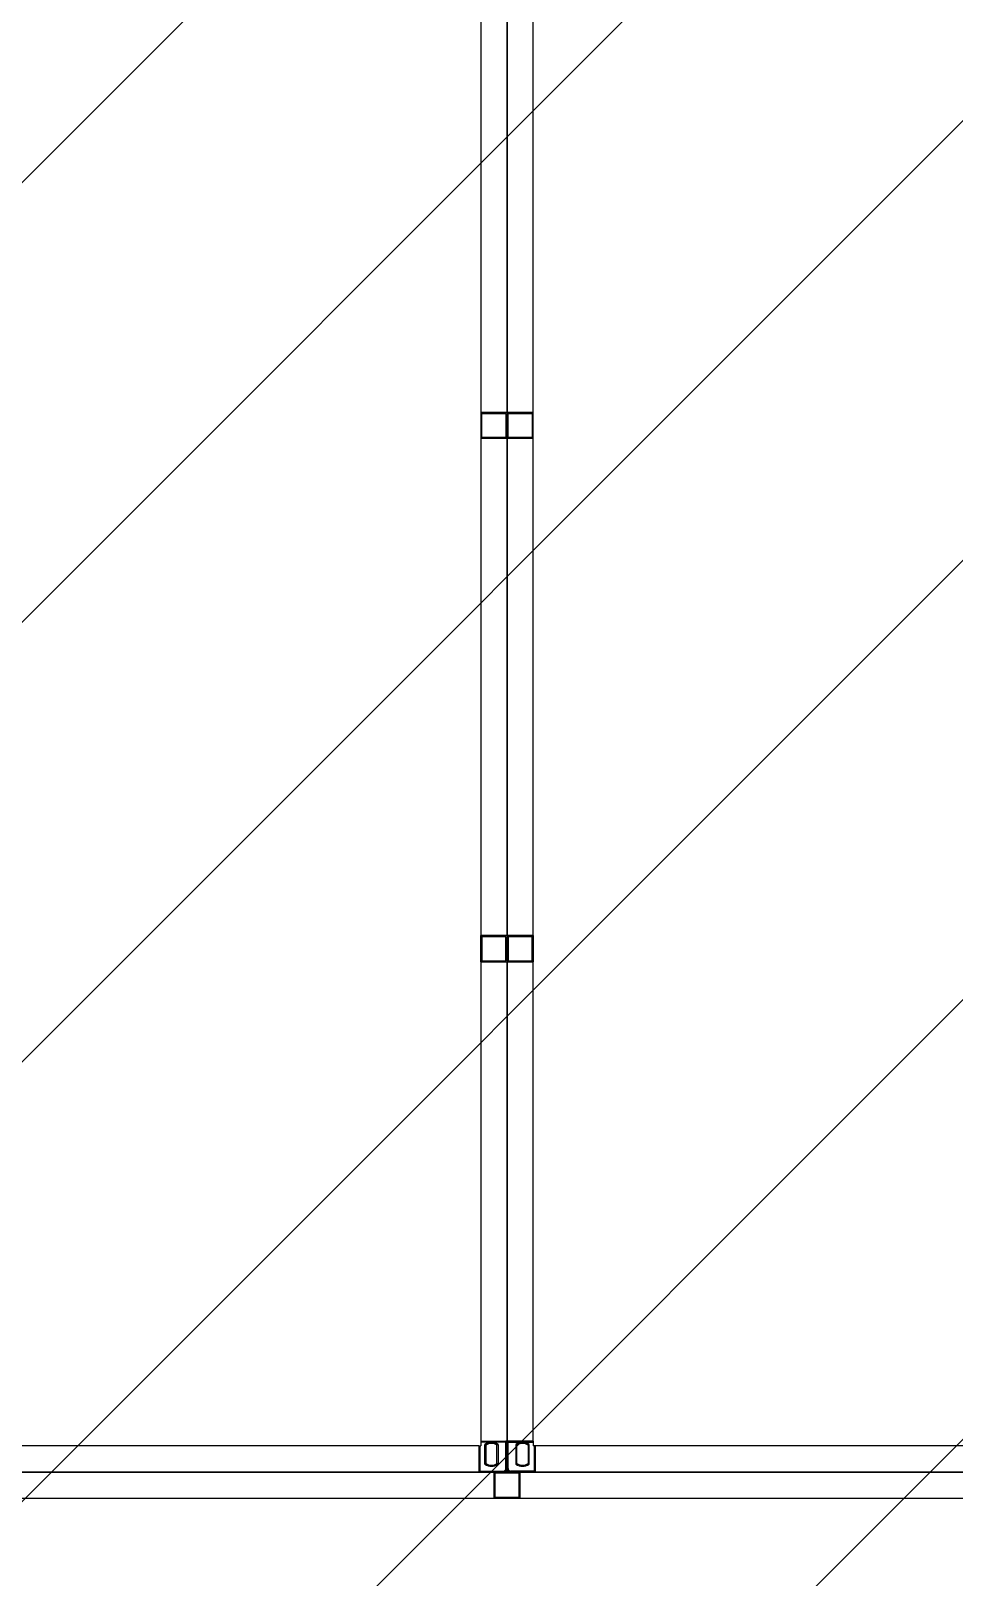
# Model space of a CAD drawing. Header units: millimetres. Extents: x 4133871 to 4440428, y -545651 to -495191.
# Drawn here: x 4277714 to 4278032, y -500579 to -500047 of the extents above; entities that cross this region are included whole.
import ezdxf

# ---------------------------------------------------------------- set-up
doc = ezdxf.new("R2010")
doc.units = ezdxf.units.MM
doc.header["$LTSCALE"] = 60
doc.layers.add('3', color=3, linetype='Continuous')

# ---------------------------------------------------------------- blocks, each defined once
blk = doc.blocks.new('KEY PLAN_NEW')
at = {"color": 253}
for p, q in [((-1046.86, -1135.5), (-1046.86, -1428.38)), ((-1040.86, -1428.38), (-1040.86, -1135.5)), ((-1046.86, -1310.44), (-1046.86, -1313.44)), ((-1046.86, -1310.44), (-1043.86, -1310.44)), ((-1046.74, -1313.32), (-1046.74, -1310.56)), ((-1046.74, -1310.56), (-1043.98, -1310.56)), ((-1043.98, -1310.56), (-1043.98, -1313.32)), ((-1043.98, -1310.56), (-1043.98, -1313.32)), ((-1043.86, -1313.44), (-1043.86, -1310.44)), ((-1043.86, -1310.44), (-1043.86, -1313.44)), ((-1043.86, -1310.44), (-1040.86, -1310.44)), ((-1043.74, -1313.32), (-1043.74, -1310.56)), ((-1043.74, -1310.56), (-1040.98, -1310.56)), ((-1040.98, -1310.56), (-1040.98, -1313.32)), ((-1040.98, -1310.56), (-1040.98, -1313.32)), ((-1040.86, -1313.44), (-1040.86, -1310.44)), ((-1043.86, -1313.44), (-1046.86, -1313.44)), ((-1043.98, -1313.32), (-1046.74, -1313.32)), ((-1040.86, -1313.44), (-1043.86, -1313.44)), ((-1040.98, -1313.32), (-1043.74, -1313.32)), ((-1046.86, -1373.44), (-1046.86, -1370.44)), ((-1043.86, -1370.44), (-1046.86, -1370.44)), ((-1043.98, -1370.56), (-1046.74, -1370.56)), ((-1046.74, -1370.56), (-1046.74, -1373.32)), ((-1043.98, -1373.32), (-1043.98, -1370.56)), ((-1043.98, -1373.32), (-1043.98, -1370.56)), ((-1043.86, -1370.44), (-1043.86, -1373.44)), ((-1043.86, -1373.44), (-1043.86, -1370.44)), ((-1040.86, -1370.44), (-1043.86, -1370.44)), ((-1040.98, -1370.56), (-1043.74, -1370.56)), ((-1043.74, -1370.56), (-1043.74, -1373.32)), ((-1040.98, -1373.32), (-1040.98, -1370.56)), ((-1040.98, -1373.32), (-1040.98, -1370.56)), ((-1040.86, -1370.44), (-1040.86, -1373.44)), ((-1046.86, -1373.44), (-1043.86, -1373.44)), ((-1046.74, -1373.32), (-1043.98, -1373.32)), ((-1043.86, -1373.44), (-1040.86, -1373.44)), ((-1043.74, -1373.32), (-1040.98, -1373.32)), ((-1046.86, -1428.38), (-1046.86, -1428.94)), ((-1040.86, -1428.38), (-1040.86, -1428.94)), ((-1047.1, -1428.94), (-1100.62, -1428.94)), ((-1047.1, -1428.94), (-1046.86, -1428.94)), ((-1040.62, -1428.94), (-1040.86, -1428.94)), ((-987.1, -1428.94), (-1040.62, -1428.94)), ((-1045.36, -1431.94), (-1045.36, -1434.94)), ((-1045.36, -1431.94), (-1042.36, -1431.94)), ((-1042.48, -1432.06), (-1045.24, -1432.06)), ((-1042.48, -1432.06), (-1045.24, -1432.06)), ((-1045.24, -1432.06), (-1045.24, -1434.82)), ((-1042.48, -1434.82), (-1042.48, -1432.06)), ((-1042.36, -1434.94), (-1042.36, -1431.94)), ((-1280.3, -1434.94), (-987.42, -1434.94)), ((-1042.36, -1434.94), (-1045.36, -1434.94)), ((-1045.24, -1434.82), (-1042.48, -1434.82))]:
    blk.add_line(p, q, dxfattribs=at)
at = {"color": 253, "linetype": 'Continuous'}
for p, q in [((-1046.86, -1428.38), (-1043.86, -1428.38)), ((-1043.98, -1428.5), (-1046.86, -1428.5)), ((-1046.4, -1431.04), (-1046.4, -1428.78)), ((-1044.89, -1428.78), (-1044.89, -1431.04)), ((-1043.98, -1428.38), (-1043.98, -1428.5)), ((-1043.98, -1428.5), (-1043.86, -1428.5)), ((-1043.98, -1431.53), (-1043.98, -1428.5)), ((-1040.86, -1428.38), (-1043.86, -1428.38)), ((-1043.74, -1428.5), (-1043.86, -1428.5)), ((-1043.74, -1428.38), (-1043.74, -1428.5)), ((-1043.74, -1428.5), (-1040.86, -1428.5)), ((-1043.74, -1431.53), (-1043.74, -1428.5)), ((-1042.84, -1428.78), (-1042.84, -1431.04)), ((-1041.33, -1431.04), (-1041.33, -1428.78)), ((-1047.1, -1428.94), (-1047.1, -1431.94)), ((-1046.98, -1428.94), (-1046.98, -1431.82)), ((-1046.28, -1428.85), (-1046.28, -1430.98)), ((-1045.01, -1430.98), (-1045.01, -1428.85)), ((-1042.72, -1430.98), (-1042.72, -1428.85)), ((-1041.45, -1428.85), (-1041.45, -1430.98)), ((-1040.74, -1428.94), (-1040.74, -1431.82)), ((-1040.62, -1428.94), (-1040.62, -1431.94)), ((-1047.1, -1431.82), (-1046.98, -1431.82)), ((-1046.98, -1431.94), (-1046.98, -1431.82)), ((-1046.98, -1431.82), (-1044.27, -1431.82)), ((-1044.27, -1431.82), (-1044.27, -1431.94)), ((-1043.98, -1431.53), (-1043.86, -1431.53)), ((-1043.98, -1431.82), (-1043.98, -1431.82)), ((-1043.98, -1431.82), (-1043.98, -1431.82)), ((-1043.74, -1431.53), (-1043.86, -1431.53)), ((-1043.74, -1431.82), (-1043.74, -1431.82)), ((-1043.74, -1431.82), (-1043.74, -1431.82)), ((-1043.45, -1431.82), (-1043.45, -1431.94)), ((-1040.74, -1431.82), (-1043.45, -1431.82)), ((-1040.74, -1431.94), (-1040.74, -1431.82)), ((-1040.62, -1431.82), (-1040.74, -1431.82))]:
    blk.add_line(p, q, dxfattribs=at)
at = {"color": 253}
for points in [[(-1103.86, -1131.94), (-1043.86, -1131.94), (-1043.86, -1431.94), (-1103.86, -1431.94)], [(-1043.86, -1131.94), (-983.86, -1131.94), (-983.86, -1431.94), (-1043.86, -1431.94)], [(-1283.86, -1491.94), (-1283.86, -1431.94), (-983.86, -1431.94), (-983.86, -1491.94)]]:
    blk.add_lwpolyline(points, close=True, dxfattribs=at)
at = {"color": 253, "linetype": 'Continuous'}
for centre, radius, start, end in [((-1045.64, -1429.91), 1.36, 56.2792, 123.7208), ((-1045.64, -1429.91), 1.24, 59.1964, 120.8036), ((-1043.98, -1428.5), 0.12, 0, 90), ((-1043.74, -1428.5), 0.12, 90, 180), ((-1042.08, -1429.91), 1.36, 56.2792, 123.7208), ((-1042.08, -1429.91), 1.24, 59.1964, 120.8036), ((-1046.98, -1431.82), 0.12, 180, 270), ((-1045.64, -1429.91), 1.36, 236.2792, 303.7208), ((-1045.64, -1429.91), 1.24, 239.1964, 300.8036), ((-1044.27, -1431.53), 0.41, 270, 0), ((-1044.27, -1431.53), 0.29, 270, 0), ((-1043.45, -1431.53), 0.41, 180, 270), ((-1043.45, -1431.53), 0.29, 180, 270), ((-1042.08, -1429.91), 1.36, 236.2792, 303.7208), ((-1042.08, -1429.91), 1.24, 239.1964, 300.8036), ((-1040.74, -1431.82), 0.12, 270, 0)]:
    blk.add_arc(centre, radius, start, end, dxfattribs=at)
for points, knots in [([(-1046.28, -1428.85), (-1046.28, -1428.85, 46), (-1046.28, -1428.85, 46), (-1046.28, -1428.85, 46), (-1046.28, -1428.85, 46), (-1046.28, -1428.85, 46), (-1046.28, -1428.85, 46), (-1046.28, -1428.85, 46), (-1046.28, -1428.85, 46), (-1046.28, -1428.85, 46), (-1046.28, -1428.84, 46), (-1046.29, -1428.84, 46), (-1046.29, -1428.84, 46), (-1046.29, -1428.84, 46), (-1046.29, -1428.84, 46), (-1046.29, -1428.84, 46), (-1046.3, -1428.84, 46), (-1046.3, -1428.84, 46), (-1046.3, -1428.84, 46), (-1046.3, -1428.84, 46), (-1046.3, -1428.83, 46), (-1046.3, -1428.83, 46), (-1046.31, -1428.83, 46), (-1046.31, -1428.83, 46), (-1046.32, -1428.83, 46), (-1046.32, -1428.83, 46), (-1046.32, -1428.82, 46), (-1046.32, -1428.82, 46), (-1046.32, -1428.82, 46), (-1046.32, -1428.82, 46), (-1046.33, -1428.82, 46), (-1046.33, -1428.82, 46), (-1046.34, -1428.82, 46), (-1046.34, -1428.81, 46), (-1046.35, -1428.81, 46), (-1046.35, -1428.81, 46), (-1046.35, -1428.81, 46), (-1046.35, -1428.81, 46), (-1046.36, -1428.8, 46), (-1046.36, -1428.8, 46), (-1046.36, -1428.8, 46), (-1046.36, -1428.8, 46), (-1046.37, -1428.8, 46), (-1046.37, -1428.8, 46), (-1046.38, -1428.79, 46), (-1046.38, -1428.79, 46), (-1046.39, -1428.79, 46), (-1046.39, -1428.79, 46), (-1046.39, -1428.78, 46), (-1046.39, -1428.78, 46), (-1046.39, -1428.78, 46), (-1046.4, -1428.78, 46), (-1046.4, -1428.78, 46), (-1046.4, -1428.78, 46)], [0, 0, 0, 0, 0.06206, 0.12459, 0.12459, 0.155854, 0.155854, 0.171487, 0.171487, 0.187119, 0.187119, 0.249648, 0.249648, 0.312178, 0.312178, 0.343442, 0.343442, 0.359075, 0.359075, 0.374707, 0.374707, 0.437236, 0.437236, 0.499766, 0.499766, 0.53103, 0.53103, 0.546663, 0.546663, 0.562295, 0.562295, 0.624824, 0.624824, 0.687353, 0.687353, 0.749883, 0.749883, 0.765515, 0.765515, 0.781147, 0.781147, 0.812412, 0.812412, 0.874941, 0.874941, 0.937471, 0.937471, 0.968735, 0.968735, 0.984368, 0.992184, 0.992184, 1, 1, 1, 1]), ([(-1044.89, -1428.78), (-1044.89, -1428.78, 46), (-1044.89, -1428.78, 46), (-1044.89, -1428.78, 46), (-1044.89, -1428.78, 46), (-1044.89, -1428.78, 46), (-1044.89, -1428.79, 46), (-1044.9, -1428.79, 46), (-1044.9, -1428.79, 46), (-1044.91, -1428.79, 46), (-1044.91, -1428.8, 46), (-1044.92, -1428.8, 46), (-1044.92, -1428.8, 46), (-1044.92, -1428.8, 46), (-1044.93, -1428.8, 46), (-1044.93, -1428.8, 46), (-1044.93, -1428.81, 46), (-1044.93, -1428.81, 46), (-1044.93, -1428.81, 46), (-1044.94, -1428.81, 46), (-1044.94, -1428.81, 46), (-1044.95, -1428.82, 46), (-1044.95, -1428.82, 46), (-1044.96, -1428.82, 46), (-1044.96, -1428.82, 46), (-1044.96, -1428.82, 46), (-1044.96, -1428.82, 46), (-1044.96, -1428.82, 46), (-1044.97, -1428.83, 46), (-1044.97, -1428.83, 46), (-1044.97, -1428.83, 46), (-1044.97, -1428.83, 46), (-1044.98, -1428.83, 46), (-1044.98, -1428.83, 46), (-1044.99, -1428.84, 46), (-1044.99, -1428.84, 46), (-1044.99, -1428.84, 46), (-1044.99, -1428.84, 46), (-1044.99, -1428.84, 46), (-1044.99, -1428.84, 46), (-1044.99, -1428.84, 46), (-1044.99, -1428.84, 46), (-1045, -1428.84, 46), (-1045, -1428.84, 46), (-1045, -1428.85, 46), (-1045, -1428.85, 46), (-1045, -1428.85, 46), (-1045, -1428.85, 46), (-1045, -1428.85, 46), (-1045, -1428.85, 46), (-1045.01, -1428.85, 46), (-1045.01, -1428.85, 46), (-1045.01, -1428.85, 46), (-1045.01, -1428.85, 46)], [0, 0, 0, 0, 0.00782, 0.00782, 0.015639, 0.031279, 0.031279, 0.062557, 0.062557, 0.125114, 0.125114, 0.187671, 0.187671, 0.21895, 0.21895, 0.234589, 0.234589, 0.250228, 0.250228, 0.312785, 0.312785, 0.375342, 0.375342, 0.437899, 0.437899, 0.453538, 0.453538, 0.469178, 0.469178, 0.500456, 0.500456, 0.563013, 0.563013, 0.62557, 0.62557, 0.641209, 0.641209, 0.656849, 0.656849, 0.688127, 0.688127, 0.750684, 0.750684, 0.813241, 0.813241, 0.828881, 0.828881, 0.84452, 0.84452, 0.875798, 0.875798, 0.938355, 1, 1, 1, 1]), ([(-1042.84, -1428.78), (-1042.84, -1428.78, 46), (-1042.84, -1428.78, 46), (-1042.83, -1428.78, 46), (-1042.83, -1428.78, 46), (-1042.83, -1428.78, 46), (-1042.83, -1428.79, 46), (-1042.83, -1428.79, 46), (-1042.82, -1428.79, 46), (-1042.82, -1428.79, 46), (-1042.81, -1428.8, 46), (-1042.81, -1428.8, 46), (-1042.8, -1428.8, 46), (-1042.8, -1428.8, 46), (-1042.8, -1428.8, 46), (-1042.8, -1428.8, 46), (-1042.79, -1428.81, 46), (-1042.79, -1428.81, 46), (-1042.79, -1428.81, 46), (-1042.79, -1428.81, 46), (-1042.78, -1428.81, 46), (-1042.78, -1428.82, 46), (-1042.77, -1428.82, 46), (-1042.77, -1428.82, 46), (-1042.76, -1428.82, 46), (-1042.76, -1428.82, 46), (-1042.76, -1428.82, 46), (-1042.76, -1428.82, 46), (-1042.76, -1428.83, 46), (-1042.76, -1428.83, 46), (-1042.75, -1428.83, 46), (-1042.75, -1428.83, 46), (-1042.74, -1428.83, 46), (-1042.74, -1428.83, 46), (-1042.74, -1428.84, 46), (-1042.74, -1428.84, 46), (-1042.74, -1428.84, 46), (-1042.74, -1428.84, 46), (-1042.73, -1428.84, 46), (-1042.73, -1428.84, 46), (-1042.73, -1428.84, 46), (-1042.73, -1428.84, 46), (-1042.73, -1428.84, 46), (-1042.72, -1428.84, 46), (-1042.72, -1428.85, 46), (-1042.72, -1428.85, 46), (-1042.72, -1428.85, 46), (-1042.72, -1428.85, 46), (-1042.72, -1428.85, 46), (-1042.72, -1428.85, 46), (-1042.72, -1428.85, 46), (-1042.72, -1428.85, 46), (-1042.72, -1428.85, 46), (-1042.72, -1428.85, 46)], [0, 0, 0, 0, 0.00782, 0.00782, 0.015639, 0.031279, 0.031279, 0.062557, 0.062557, 0.125114, 0.125114, 0.187671, 0.187671, 0.21895, 0.21895, 0.234589, 0.234589, 0.250228, 0.250228, 0.312785, 0.312785, 0.375342, 0.375342, 0.437899, 0.437899, 0.453538, 0.453538, 0.469178, 0.469178, 0.500456, 0.500456, 0.563013, 0.563013, 0.62557, 0.62557, 0.641209, 0.641209, 0.656849, 0.656849, 0.688127, 0.688127, 0.750684, 0.750684, 0.813241, 0.813241, 0.828881, 0.828881, 0.84452, 0.84452, 0.875798, 0.875798, 0.938355, 1, 1, 1, 1]), ([(-1041.45, -1428.85), (-1041.45, -1428.85, 46), (-1041.45, -1428.85, 46), (-1041.45, -1428.85, 46), (-1041.44, -1428.85, 46), (-1041.44, -1428.85, 46), (-1041.44, -1428.85, 46), (-1041.44, -1428.85, 46), (-1041.44, -1428.85, 46), (-1041.44, -1428.85, 46), (-1041.44, -1428.84, 46), (-1041.44, -1428.84, 46), (-1041.43, -1428.84, 46), (-1041.43, -1428.84, 46), (-1041.43, -1428.84, 46), (-1041.43, -1428.84, 46), (-1041.43, -1428.84, 46), (-1041.43, -1428.84, 46), (-1041.43, -1428.84, 46), (-1041.43, -1428.84, 46), (-1041.42, -1428.83, 46), (-1041.42, -1428.83, 46), (-1041.41, -1428.83, 46), (-1041.41, -1428.83, 46), (-1041.41, -1428.83, 46), (-1041.41, -1428.83, 46), (-1041.4, -1428.82, 46), (-1041.4, -1428.82, 46), (-1041.4, -1428.82, 46), (-1041.4, -1428.82, 46), (-1041.4, -1428.82, 46), (-1041.39, -1428.82, 46), (-1041.39, -1428.82, 46), (-1041.38, -1428.81, 46), (-1041.38, -1428.81, 46), (-1041.37, -1428.81, 46), (-1041.37, -1428.81, 46), (-1041.37, -1428.81, 46), (-1041.37, -1428.8, 46), (-1041.37, -1428.8, 46), (-1041.36, -1428.8, 46), (-1041.36, -1428.8, 46), (-1041.36, -1428.8, 46), (-1041.35, -1428.8, 46), (-1041.35, -1428.79, 46), (-1041.34, -1428.79, 46), (-1041.34, -1428.79, 46), (-1041.33, -1428.79, 46), (-1041.33, -1428.78, 46), (-1041.33, -1428.78, 46), (-1041.33, -1428.78, 46), (-1041.33, -1428.78, 46), (-1041.33, -1428.78, 46), (-1041.33, -1428.78, 46)], [0, 0, 0, 0, 0.06206, 0.12459, 0.12459, 0.155854, 0.155854, 0.171487, 0.171487, 0.187119, 0.187119, 0.249648, 0.249648, 0.312178, 0.312178, 0.343442, 0.343442, 0.359075, 0.359075, 0.374707, 0.374707, 0.437236, 0.437236, 0.499766, 0.499766, 0.53103, 0.53103, 0.546663, 0.546663, 0.562295, 0.562295, 0.624824, 0.624824, 0.687353, 0.687353, 0.749883, 0.749883, 0.765515, 0.765515, 0.781147, 0.781147, 0.812412, 0.812412, 0.874941, 0.874941, 0.937471, 0.937471, 0.968735, 0.968735, 0.984368, 0.992184, 0.992184, 1, 1, 1, 1]), ([(-1046.28, -1430.98), (-1046.28, -1430.98, 46), (-1046.28, -1430.98, 46), (-1046.28, -1430.98, 46), (-1046.28, -1430.98, 46), (-1046.28, -1430.98, 46), (-1046.28, -1430.98, 46), (-1046.28, -1430.98, 46), (-1046.28, -1430.98, 46), (-1046.28, -1430.98, 46), (-1046.28, -1430.98, 46), (-1046.29, -1430.98, 46), (-1046.29, -1430.99, 46), (-1046.29, -1430.99, 46), (-1046.29, -1430.99, 46), (-1046.29, -1430.99, 46), (-1046.3, -1430.99, 46), (-1046.3, -1430.99, 46), (-1046.3, -1430.99, 46), (-1046.3, -1430.99, 46), (-1046.3, -1430.99, 46), (-1046.3, -1430.99, 46), (-1046.31, -1431, 46), (-1046.31, -1431, 46), (-1046.32, -1431, 46), (-1046.32, -1431, 46), (-1046.32, -1431, 46), (-1046.32, -1431, 46), (-1046.32, -1431, 46), (-1046.32, -1431, 46), (-1046.33, -1431.01, 46), (-1046.33, -1431.01, 46), (-1046.34, -1431.01, 46), (-1046.34, -1431.01, 46), (-1046.35, -1431.02, 46), (-1046.35, -1431.02, 46), (-1046.35, -1431.02, 46), (-1046.35, -1431.02, 46), (-1046.36, -1431.02, 46), (-1046.36, -1431.02, 46), (-1046.36, -1431.03, 46), (-1046.36, -1431.03, 46), (-1046.37, -1431.03, 46), (-1046.37, -1431.03, 46), (-1046.38, -1431.03, 46), (-1046.38, -1431.04, 46), (-1046.39, -1431.04, 46), (-1046.39, -1431.04, 46), (-1046.39, -1431.04, 46), (-1046.39, -1431.04, 46), (-1046.39, -1431.04, 46), (-1046.4, -1431.04, 46), (-1046.4, -1431.04, 46), (-1046.4, -1431.04, 46)], [0, 0, 0, 0, 0.06206, 0.12459, 0.12459, 0.155854, 0.155854, 0.171487, 0.171487, 0.187119, 0.187119, 0.249648, 0.249648, 0.312178, 0.312178, 0.343442, 0.343442, 0.359075, 0.359075, 0.374707, 0.374707, 0.437236, 0.437236, 0.499766, 0.499766, 0.53103, 0.53103, 0.546663, 0.546663, 0.562295, 0.562295, 0.624824, 0.624824, 0.687353, 0.687353, 0.749883, 0.749883, 0.765515, 0.765515, 0.781147, 0.781147, 0.812412, 0.812412, 0.874941, 0.874941, 0.937471, 0.937471, 0.968735, 0.968735, 0.984368, 0.992184, 0.992184, 1, 1, 1, 1]), ([(-1044.89, -1431.04), (-1044.89, -1431.04, 46), (-1044.89, -1431.04, 46), (-1044.89, -1431.04, 46), (-1044.89, -1431.04, 46), (-1044.89, -1431.04, 46), (-1044.89, -1431.04, 46), (-1044.9, -1431.04, 46), (-1044.9, -1431.04, 46), (-1044.91, -1431.03, 46), (-1044.91, -1431.03, 46), (-1044.92, -1431.03, 46), (-1044.92, -1431.03, 46), (-1044.92, -1431.03, 46), (-1044.93, -1431.02, 46), (-1044.93, -1431.02, 46), (-1044.93, -1431.02, 46), (-1044.93, -1431.02, 46), (-1044.93, -1431.02, 46), (-1044.94, -1431.02, 46), (-1044.94, -1431.01, 46), (-1044.95, -1431.01, 46), (-1044.95, -1431.01, 46), (-1044.96, -1431.01, 46), (-1044.96, -1431, 46), (-1044.96, -1431, 46), (-1044.96, -1431, 46), (-1044.96, -1431, 46), (-1044.97, -1431, 46), (-1044.97, -1431, 46), (-1044.97, -1431, 46), (-1044.97, -1431, 46), (-1044.98, -1430.99, 46), (-1044.98, -1430.99, 46), (-1044.99, -1430.99, 46), (-1044.99, -1430.99, 46), (-1044.99, -1430.99, 46), (-1044.99, -1430.99, 46), (-1044.99, -1430.99, 46), (-1044.99, -1430.99, 46), (-1044.99, -1430.99, 46), (-1044.99, -1430.99, 46), (-1045, -1430.98, 46), (-1045, -1430.98, 46), (-1045, -1430.98, 46), (-1045, -1430.98, 46), (-1045, -1430.98, 46), (-1045, -1430.98, 46), (-1045, -1430.98, 46), (-1045, -1430.98, 46), (-1045.01, -1430.98, 46), (-1045.01, -1430.98, 46), (-1045.01, -1430.98, 46), (-1045.01, -1430.98, 46)], [0, 0, 0, 0, 0.00782, 0.00782, 0.015639, 0.031279, 0.031279, 0.062557, 0.062557, 0.125114, 0.125114, 0.187671, 0.187671, 0.21895, 0.21895, 0.234589, 0.234589, 0.250228, 0.250228, 0.312785, 0.312785, 0.375342, 0.375342, 0.437899, 0.437899, 0.453538, 0.453538, 0.469178, 0.469178, 0.500456, 0.500456, 0.563013, 0.563013, 0.62557, 0.62557, 0.641209, 0.641209, 0.656849, 0.656849, 0.688127, 0.688127, 0.750684, 0.750684, 0.813241, 0.813241, 0.828881, 0.828881, 0.84452, 0.84452, 0.875798, 0.875798, 0.938355, 1, 1, 1, 1]), ([(-1042.84, -1431.04), (-1042.84, -1431.04, 46), (-1042.84, -1431.04, 46), (-1042.83, -1431.04, 46), (-1042.83, -1431.04, 46), (-1042.83, -1431.04, 46), (-1042.83, -1431.04, 46), (-1042.83, -1431.04, 46), (-1042.82, -1431.04, 46), (-1042.82, -1431.03, 46), (-1042.81, -1431.03, 46), (-1042.81, -1431.03, 46), (-1042.8, -1431.03, 46), (-1042.8, -1431.03, 46), (-1042.8, -1431.02, 46), (-1042.8, -1431.02, 46), (-1042.79, -1431.02, 46), (-1042.79, -1431.02, 46), (-1042.79, -1431.02, 46), (-1042.79, -1431.02, 46), (-1042.78, -1431.01, 46), (-1042.78, -1431.01, 46), (-1042.77, -1431.01, 46), (-1042.77, -1431.01, 46), (-1042.76, -1431, 46), (-1042.76, -1431, 46), (-1042.76, -1431, 46), (-1042.76, -1431, 46), (-1042.76, -1431, 46), (-1042.76, -1431, 46), (-1042.75, -1431, 46), (-1042.75, -1431, 46), (-1042.74, -1430.99, 46), (-1042.74, -1430.99, 46), (-1042.74, -1430.99, 46), (-1042.74, -1430.99, 46), (-1042.74, -1430.99, 46), (-1042.74, -1430.99, 46), (-1042.73, -1430.99, 46), (-1042.73, -1430.99, 46), (-1042.73, -1430.99, 46), (-1042.73, -1430.99, 46), (-1042.73, -1430.98, 46), (-1042.72, -1430.98, 46), (-1042.72, -1430.98, 46), (-1042.72, -1430.98, 46), (-1042.72, -1430.98, 46), (-1042.72, -1430.98, 46), (-1042.72, -1430.98, 46), (-1042.72, -1430.98, 46), (-1042.72, -1430.98, 46), (-1042.72, -1430.98, 46), (-1042.72, -1430.98, 46), (-1042.72, -1430.98, 46)], [0, 0, 0, 0, 0.00782, 0.00782, 0.015639, 0.031279, 0.031279, 0.062557, 0.062557, 0.125114, 0.125114, 0.187671, 0.187671, 0.21895, 0.21895, 0.234589, 0.234589, 0.250228, 0.250228, 0.312785, 0.312785, 0.375342, 0.375342, 0.437899, 0.437899, 0.453538, 0.453538, 0.469178, 0.469178, 0.500456, 0.500456, 0.563013, 0.563013, 0.62557, 0.62557, 0.641209, 0.641209, 0.656849, 0.656849, 0.688127, 0.688127, 0.750684, 0.750684, 0.813241, 0.813241, 0.828881, 0.828881, 0.84452, 0.84452, 0.875798, 0.875798, 0.938355, 1, 1, 1, 1]), ([(-1041.45, -1430.98), (-1041.45, -1430.98, 46), (-1041.45, -1430.98, 46), (-1041.45, -1430.98, 46), (-1041.44, -1430.98, 46), (-1041.44, -1430.98, 46), (-1041.44, -1430.98, 46), (-1041.44, -1430.98, 46), (-1041.44, -1430.98, 46), (-1041.44, -1430.98, 46), (-1041.44, -1430.98, 46), (-1041.44, -1430.98, 46), (-1041.43, -1430.99, 46), (-1041.43, -1430.99, 46), (-1041.43, -1430.99, 46), (-1041.43, -1430.99, 46), (-1041.43, -1430.99, 46), (-1041.43, -1430.99, 46), (-1041.43, -1430.99, 46), (-1041.43, -1430.99, 46), (-1041.42, -1430.99, 46), (-1041.42, -1430.99, 46), (-1041.41, -1431, 46), (-1041.41, -1431, 46), (-1041.41, -1431, 46), (-1041.41, -1431, 46), (-1041.4, -1431, 46), (-1041.4, -1431, 46), (-1041.4, -1431, 46), (-1041.4, -1431, 46), (-1041.4, -1431.01, 46), (-1041.39, -1431.01, 46), (-1041.39, -1431.01, 46), (-1041.38, -1431.01, 46), (-1041.38, -1431.02, 46), (-1041.37, -1431.02, 46), (-1041.37, -1431.02, 46), (-1041.37, -1431.02, 46), (-1041.37, -1431.02, 46), (-1041.37, -1431.02, 46), (-1041.36, -1431.03, 46), (-1041.36, -1431.03, 46), (-1041.36, -1431.03, 46), (-1041.35, -1431.03, 46), (-1041.35, -1431.03, 46), (-1041.34, -1431.04, 46), (-1041.34, -1431.04, 46), (-1041.33, -1431.04, 46), (-1041.33, -1431.04, 46), (-1041.33, -1431.04, 46), (-1041.33, -1431.04, 46), (-1041.33, -1431.04, 46), (-1041.33, -1431.04, 46), (-1041.33, -1431.04, 46)], [0, 0, 0, 0, 0.06206, 0.12459, 0.12459, 0.155854, 0.155854, 0.171487, 0.171487, 0.187119, 0.187119, 0.249648, 0.249648, 0.312178, 0.312178, 0.343442, 0.343442, 0.359075, 0.359075, 0.374707, 0.374707, 0.437236, 0.437236, 0.499766, 0.499766, 0.53103, 0.53103, 0.546663, 0.546663, 0.562295, 0.562295, 0.624824, 0.624824, 0.687353, 0.687353, 0.749883, 0.749883, 0.765515, 0.765515, 0.781147, 0.781147, 0.812412, 0.812412, 0.874941, 0.874941, 0.937471, 0.937471, 0.968735, 0.968735, 0.984368, 0.992184, 0.992184, 1, 1, 1, 1])]:
    blk.add_open_spline(points, degree=3, knots=knots, dxfattribs=at)

msp = doc.modelspace()

# ---------------------------------------------------------------- hatches: boundary and pattern name
at = {"layer": '3'}
h = msp.add_hatch(dxfattribs=at)
h.set_pattern_fill('ANSI31', color=256, scale=855.36)
h.set_pattern_definition([(45, (64725.06, -107751.94), (-75.603857, 75.603857), [])])
h.paths.add_polyline_path([(4276337.71, -500083.05), (4276517.71, -500083.05), (4276517.71, -499723.05), (4277057.71, -499723.05), (4277057.71, -499543.05), (4278157.71, -499543.05), (4278157.71, -499665.45), (4278998.07, -499665.45), (4278998.07, -500263.05), (4279057.71, -500263.05), (4279057.71, -501723.05), (4277806.71, -501723.05), (4277806.71, -501727.55), (4277797.71, -501727.55), (4277797.71, -501903.05), (4277237.71, -501903.05), (4277237.71, -501543.05), (4276877.71, -501543.05), (4276877.71, -501183.05), (4276517.71, -501183.05), (4276517.71, -500823.05), (4275977.71, -500823.05), (4275977.71, -500443.05), (4276337.71, -500443.05)])

# ---------------------------------------------------------------- block references
at = {"xscale": 3, "yscale": 3, "zscale": 3}
msp.add_blockref('KEY PLAN_NEW', (4281009.3, -496247.22), dxfattribs=at)

doc.saveas('drawing.dxf')
